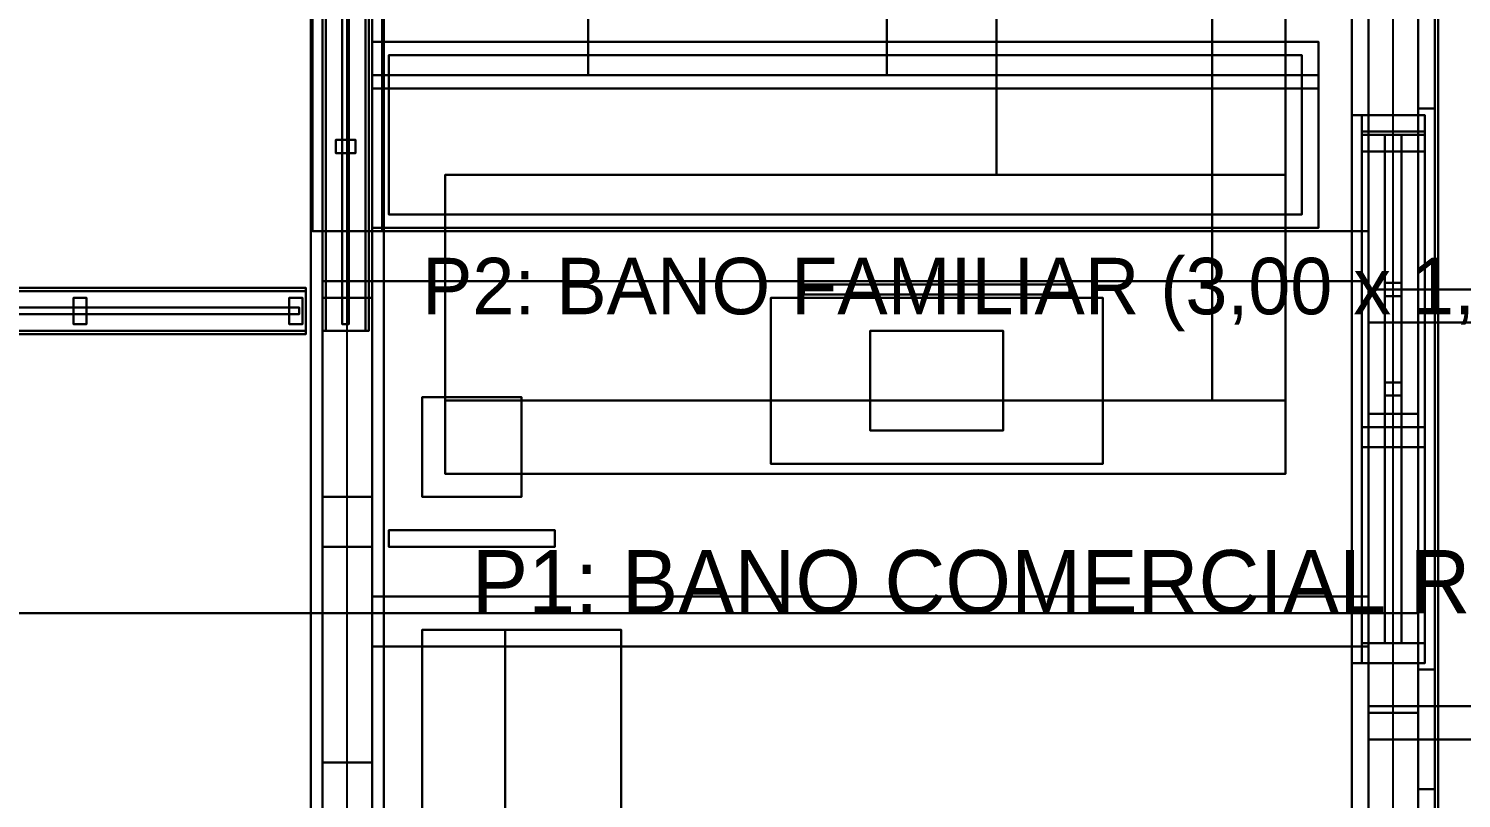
# Model space of a CAD drawing. Header units: metres. Extents: x -0.6 to 96.4, y -1.3 to 40.2.
# Drawn here: x 4.965 to 9.28, y 6.843 to 9.16 of the extents above; entities that cross this region are included whole.
import ezdxf

# ---------------------------------------------------------------- set-up
doc = ezdxf.new("R2010")
doc.units = ezdxf.units.M
for name, color, linetype in [('CUBIERTA_CHALET_3D', 9, 'CONTINUOUS'), ('EJES_ESTRUCTURALES', 1, 'CONTINUOUS'), ('LOSA_PISO_3D', 8, 'CONTINUOUS'), ('MUROS_EXTERIORES_3D', 7, 'CONTINUOUS'), ('MUROS_INTERIORES_3D', 7, 'CONTINUOUS'), ('P2_CARPINTERIA_RUSTICA_3D', 34, 'CONTINUOUS'), ('P2_LOSA_PISO_3D', 8, 'CONTINUOUS'), ('P2_MUROS_MADERA_EXT_3D', 34, 'CONTINUOUS'), ('P2_MUROS_MADERA_INT_3D', 6, 'CONTINUOUS'), ('P2_ROTULOS', 6, 'CONTINUOUS'), ('P2_TIMBER_FRAME_3D', 34, 'CONTINUOUS'), ('PB_MOBILIARIO_COMERCIAL_3D', 30, 'CONTINUOUS'), ('PB_MOBILIARIO_OFICINA_3D', 34, 'CONTINUOUS'), ('PB_TIMBER_FRAME_3D', 34, 'CONTINUOUS'), ('PB_ZOCALO_PIEDRA_3D', 8, 'CONTINUOUS'), ('ROTULOS_TEXTO', 2, 'CONTINUOUS'), ('SOTANO_LOSA_3D', 8, 'CONTINUOUS'), ('SOTANO_MOBILIARIO_3D', 30, 'CONTINUOUS'), ('SOTANO_MUROS_EXT_3D', 4, 'CONTINUOUS'), ('SOTANO_PIEDRA_MADERA_3D', 34, 'CONTINUOUS'), ('TERRENO_3D', 3, 'CONTINUOUS')]:
    doc.layers.add(name, color=color, linetype=linetype)

msp = doc.modelspace()

# ---------------------------------------------------------------- linework, layer by layer
at = {"layer": 'CUBIERTA_CHALET_3D', "color": 9}
for points in [[(4.85, 2, 8.6994), (10.1, 2, 5.4189), (10.1, 24.71, 5.4189), (4.85, 24.71, 8.6994)], [(4.85, 2, 8.8794), (10.1, 2, 5.5989), (10.1, 24.71, 5.5989), (4.85, 24.71, 8.8794)]]:
    msp.add_3dface(points, dxfattribs=at)
at = {"layer": 'EJES_ESTRUCTURALES', "color": 1}
for p, q in [((5.925, 1.8), (5.925, 25.51)), ((9.075, 1.8), (9.075, 25.51))]:
    msp.add_line(p, q, dxfattribs=at)
at = {"layer": 'LOSA_PISO_3D', "color": 8}
for points in [[(1.4, 7.4, -0.15), (9.15, 7.4, -0.15), (9.15, 10.35, -0.15), (1.4, 10.35, -0.15)], [(1.4, 7.4), (9.15, 7.4), (9.15, 10.35), (1.4, 10.35)], [(9.15, 7.4, -0.15), (9.15, 10.35, -0.15), (9.15, 10.35), (9.15, 7.4)], [(0.15, 3, -0.15), (9.15, 3, -0.15), (9.15, 7.4, -0.15), (0.15, 7.4, -0.15)], [(0.15, 3), (9.15, 3), (9.15, 7.4), (0.15, 7.4)], [(0.15, 7.4, -0.15), (9.15, 7.4, -0.15), (9.15, 7.4), (0.15, 7.4)], [(1.4, 7.4, -0.15), (9.15, 7.4, -0.15), (9.15, 7.4), (1.4, 7.4)], [(9.15, 3, -0.15), (9.15, 7.4, -0.15), (9.15, 7.4), (9.15, 3)]]:
    msp.add_3dface(points, dxfattribs=at)
at = {"layer": 'MUROS_EXTERIORES_3D', "color": 7}
for points in [[(9, 8), (9.15, 8), (9.15, 9.3), (9, 9.3)], [(9, 8, 2.85), (9.15, 8, 2.85), (9.15, 9.3, 2.85), (9, 9.3, 2.85)], [(9, 8), (9, 9.3), (9, 9.3, 2.85), (9, 8, 2.85)], [(9.15, 8), (9.15, 9.3), (9.15, 9.3, 2.85), (9.15, 8, 2.85)], [(9, 7.1), (9.15, 7.1), (9.15, 8), (9, 8)], [(9, 7.1, 1.1), (9.15, 7.1, 1.1), (9.15, 8, 1.1), (9, 8, 1.1)], [(9, 8), (9.15, 8), (9.15, 8, 1.1), (9, 8, 1.1)], [(9, 7.1), (9, 8), (9, 8, 1.1), (9, 7.1, 1.1)], [(9, 7.1, 2), (9.15, 7.1, 2), (9.15, 8, 2), (9, 8, 2)], [(9, 7.1, 2.85), (9.15, 7.1, 2.85), (9.15, 8, 2.85), (9, 8, 2.85)], [(9, 8, 2), (9.15, 8, 2), (9.15, 8, 2.85), (9, 8, 2.85)], [(9, 7.1, 2), (9, 8, 2), (9, 8, 2.85), (9, 7.1, 2.85)], [(9, 8), (9.15, 8), (9.15, 8, 2.85), (9, 8, 2.85)], [(9.15, 7.1), (9.15, 8), (9.15, 8, 1.1), (9.15, 7.1, 1.1)], [(9.15, 7.1, 2), (9.15, 8, 2), (9.15, 8, 2.85), (9.15, 7.1, 2.85)], [(9, 5.5), (9.15, 5.5), (9.15, 7.1), (9, 7.1)], [(9, 5.5, 2.85), (9.15, 5.5, 2.85), (9.15, 7.1, 2.85), (9, 7.1, 2.85)], [(9, 7.1), (9.15, 7.1), (9.15, 7.1, 2.85), (9, 7.1, 2.85)], [(9, 5.5), (9, 7.1), (9, 7.1, 2.85), (9, 5.5, 2.85)], [(9, 7.1), (9.15, 7.1), (9.15, 7.1, 1.1), (9, 7.1, 1.1)], [(9, 7.1, 2), (9.15, 7.1, 2), (9.15, 7.1, 2.85), (9, 7.1, 2.85)], [(9.15, 5.5), (9.15, 7.1), (9.15, 7.1, 2.85), (9.15, 5.5, 2.85)]]:
    msp.add_3dface(points, dxfattribs=at)
at = {"layer": 'MUROS_INTERIORES_3D', "color": 7}
for points in [[(5.85, 8.4), (9, 8.4), (9, 8.55), (5.85, 8.55)], [(5.85, 8.4, 2.85), (9, 8.4, 2.85), (9, 8.55, 2.85), (5.85, 8.55, 2.85)], [(5.85, 8.55), (9, 8.55), (9, 8.55, 2.85), (5.85, 8.55, 2.85)], [(5.85, 8.4), (5.85, 8.55), (5.85, 8.55, 2.85), (5.85, 8.4, 2.85)], [(9, 8.4), (9, 8.55), (9, 8.55, 2.85), (9, 8.4, 2.85)], [(5.85, 8.4), (9, 8.4), (9, 8.4, 2.85), (5.85, 8.4, 2.85)], [(5.85, 7.75), (6, 7.75), (6, 8.4), (5.85, 8.4)], [(5.85, 7.75, 2.85), (6, 7.75, 2.85), (6, 8.4, 2.85), (5.85, 8.4, 2.85)], [(5.85, 8.4), (6, 8.4), (6, 8.4, 2.85), (5.85, 8.4, 2.85)], [(5.85, 7.75), (5.85, 8.4), (5.85, 8.4, 2.85), (5.85, 7.75, 2.85)], [(6, 7.75), (6, 8.4), (6, 8.4, 2.85), (6, 7.75, 2.85)], [(5.85, 6.95, 2.1), (6, 6.95, 2.1), (6, 7.75, 2.1), (5.85, 7.75, 2.1)], [(5.85, 6.95, 2.85), (6, 6.95, 2.85), (6, 7.75, 2.85), (5.85, 7.75, 2.85)], [(5.85, 7.75, 2.1), (6, 7.75, 2.1), (6, 7.75, 2.85), (5.85, 7.75, 2.85)], [(5.85, 6.95, 2.1), (5.85, 7.75, 2.1), (5.85, 7.75, 2.85), (5.85, 6.95, 2.85)], [(5.85, 7.75), (6, 7.75), (6, 7.75, 2.85), (5.85, 7.75, 2.85)], [(6, 6.95, 2.1), (6, 7.75, 2.1), (6, 7.75, 2.85), (6, 6.95, 2.85)], [(5.85, 6.65), (6, 6.65), (6, 6.95), (5.85, 6.95)], [(5.85, 6.65, 2.85), (6, 6.65, 2.85), (6, 6.95, 2.85), (5.85, 6.95, 2.85)], [(5.85, 6.95), (6, 6.95), (6, 6.95, 2.85), (5.85, 6.95, 2.85)], [(5.85, 6.65), (5.85, 6.95), (5.85, 6.95, 2.85), (5.85, 6.65, 2.85)], [(5.85, 6.95, 2.1), (6, 6.95, 2.1), (6, 6.95, 2.85), (5.85, 6.95, 2.85)], [(6, 6.65), (6, 6.95), (6, 6.95, 2.85), (6, 6.65, 2.85)]]:
    msp.add_3dface(points, dxfattribs=at)
at = {"layer": 'P2_CARPINTERIA_RUSTICA_3D', "color": 34}
for points in [[(9.15, 8.92, -1.65), (9.2, 8.92, -1.65), (9.2, 9.28, -1.65), (9.15, 9.28, -1.65)], [(9.15, 8.92, -0.45), (9.2, 8.92, -0.45), (9.2, 9.28, -0.45), (9.15, 9.28, -0.45)], [(9.15, 8.92, -1.65), (9.15, 9.28, -1.65), (9.15, 9.28, -0.45), (9.15, 8.92, -0.45)], [(9.2, 8.92, -1.65), (9.2, 9.28, -1.65), (9.2, 9.28, -0.45), (9.2, 8.92, -0.45)], [(8.98, 7.25, -1.65), (9.17, 7.25, -1.65), (9.17, 8.9, -1.65), (8.98, 8.9, -1.65)], [(8.98, 7.25, -1.59), (9.17, 7.25, -1.59), (9.17, 8.9, -1.59), (8.98, 8.9, -1.59)], [(8.98, 8.9, -1.65), (9.17, 8.9, -1.65), (9.17, 8.9, -1.59), (8.98, 8.9, -1.59)], [(8.98, 7.25, -1.65), (8.98, 8.9, -1.65), (8.98, 8.9, -1.59), (8.98, 7.25, -1.59)], [(8.98, 7.25, -0.51), (9.17, 7.25, -0.51), (9.17, 8.9, -0.51), (8.98, 8.9, -0.51)], [(8.98, 7.25, -0.45), (9.17, 7.25, -0.45), (9.17, 8.9, -0.45), (8.98, 8.9, -0.45)], [(8.98, 8.9, -0.51), (9.17, 8.9, -0.51), (9.17, 8.9, -0.45), (8.98, 8.9, -0.45)], [(8.98, 7.25, -0.51), (8.98, 8.9, -0.51), (8.98, 8.9, -0.45), (8.98, 7.25, -0.45)], [(8.98, 8.84, -1.59), (9.17, 8.84, -1.59), (9.17, 8.9, -1.59), (8.98, 8.9, -1.59)], [(8.98, 8.84, -0.51), (9.17, 8.84, -0.51), (9.17, 8.9, -0.51), (8.98, 8.9, -0.51)], [(8.98, 8.9, -1.59), (9.17, 8.9, -1.59), (9.17, 8.9, -0.51), (8.98, 8.9, -0.51)], [(8.98, 8.84, -1.59), (8.98, 8.9, -1.59), (8.98, 8.9, -0.51), (8.98, 8.84, -0.51)], [(9.15, 8.92, -1.65), (9.2, 8.92, -1.65), (9.2, 8.92, -0.45), (9.15, 8.92, -0.45)], [(9.17, 7.25, -1.65), (9.17, 8.9, -1.65), (9.17, 8.9, -1.59), (9.17, 7.25, -1.59)], [(9.17, 7.25, -0.51), (9.17, 8.9, -0.51), (9.17, 8.9, -0.45), (9.17, 7.25, -0.45)], [(9.17, 8.84, -1.59), (9.17, 8.9, -1.59), (9.17, 8.9, -0.51), (9.17, 8.84, -0.51)], [(8.98, 7.9, 4.15), (9.17, 7.9, 4.15), (9.17, 8.85, 4.15), (8.98, 8.85, 4.15)], [(8.98, 7.9, 4.21), (9.17, 7.9, 4.21), (9.17, 8.85, 4.21), (8.98, 8.85, 4.21)], [(8.98, 8.85, 4.15), (9.17, 8.85, 4.15), (9.17, 8.85, 4.21), (8.98, 8.85, 4.21)], [(8.98, 7.9, 4.15), (8.98, 8.85, 4.15), (8.98, 8.85, 4.21), (8.98, 7.9, 4.21)], [(8.98, 7.9, 4.99), (9.17, 7.9, 4.99), (9.17, 8.85, 4.99), (8.98, 8.85, 4.99)], [(8.98, 7.9, 5.05), (9.17, 7.9, 5.05), (9.17, 8.85, 5.05), (8.98, 8.85, 5.05)], [(8.98, 8.85, 4.99), (9.17, 8.85, 4.99), (9.17, 8.85, 5.05), (8.98, 8.85, 5.05)], [(8.98, 7.9, 4.99), (8.98, 8.85, 4.99), (8.98, 8.85, 5.05), (8.98, 7.9, 5.05)], [(8.98, 8.79, 4.21), (9.17, 8.79, 4.21), (9.17, 8.85, 4.21), (8.98, 8.85, 4.21)], [(8.98, 8.79, 4.99), (9.17, 8.79, 4.99), (9.17, 8.85, 4.99), (8.98, 8.85, 4.99)], [(8.98, 8.85, 4.21), (9.17, 8.85, 4.21), (9.17, 8.85, 4.99), (8.98, 8.85, 4.99)], [(8.98, 8.79, 4.21), (8.98, 8.85, 4.21), (8.98, 8.85, 4.99), (8.98, 8.79, 4.99)], [(9.17, 7.9, 4.15), (9.17, 8.85, 4.15), (9.17, 8.85, 4.21), (9.17, 7.9, 4.21)], [(9.17, 7.9, 4.99), (9.17, 8.85, 4.99), (9.17, 8.85, 5.05), (9.17, 7.9, 5.05)], [(9.17, 8.79, 4.21), (9.17, 8.85, 4.21), (9.17, 8.85, 4.99), (9.17, 8.79, 4.99)], [(8.98, 8.84, -1.59), (9.17, 8.84, -1.59), (9.17, 8.84, -0.51), (8.98, 8.84, -0.51)], [(9.05, 7.31, -1.07), (9.1, 7.31, -1.07), (9.1, 8.84, -1.07), (9.05, 8.84, -1.07)], [(9.05, 7.31, -1.03), (9.1, 7.31, -1.03), (9.1, 8.84, -1.03), (9.05, 8.84, -1.03)], [(9.05, 8.84, -1.07), (9.1, 8.84, -1.07), (9.1, 8.84, -1.03), (9.05, 8.84, -1.03)], [(9.05, 7.31, -1.07), (9.05, 8.84, -1.07), (9.05, 8.84, -1.03), (9.05, 7.31, -1.03)], [(9.1, 7.31, -1.07), (9.1, 8.84, -1.07), (9.1, 8.84, -1.03), (9.1, 7.31, -1.03)], [(8.98, 8.79, 4.21), (9.17, 8.79, 4.21), (9.17, 8.79, 4.99), (8.98, 8.79, 4.99)], [(9.05, 7.96, 4.58), (9.1, 7.96, 4.58), (9.1, 8.79, 4.58), (9.05, 8.79, 4.58)], [(9.05, 7.96, 4.62), (9.1, 7.96, 4.62), (9.1, 8.79, 4.62), (9.05, 8.79, 4.62)], [(9.05, 8.79, 4.58), (9.1, 8.79, 4.58), (9.1, 8.79, 4.62), (9.05, 8.79, 4.62)], [(9.05, 7.96, 4.58), (9.05, 8.79, 4.58), (9.05, 8.79, 4.62), (9.05, 7.96, 4.62)], [(9.1, 7.96, 4.58), (9.1, 8.79, 4.58), (9.1, 8.79, 4.62), (9.1, 7.96, 4.62)], [(9.05, 8.355, 4.21), (9.1, 8.355, 4.21), (9.1, 8.395, 4.21), (9.05, 8.395, 4.21)], [(9.05, 8.355, 4.99), (9.1, 8.355, 4.99), (9.1, 8.395, 4.99), (9.05, 8.395, 4.99)], [(9.05, 8.395, 4.21), (9.1, 8.395, 4.21), (9.1, 8.395, 4.99), (9.05, 8.395, 4.99)], [(9.05, 8.355, 4.21), (9.05, 8.395, 4.21), (9.05, 8.395, 4.99), (9.05, 8.355, 4.99)], [(9.1, 8.355, 4.21), (9.1, 8.395, 4.21), (9.1, 8.395, 4.99), (9.1, 8.355, 4.99)], [(9.05, 8.355, 4.21), (9.1, 8.355, 4.21), (9.1, 8.355, 4.99), (9.05, 8.355, 4.99)], [(9.05, 8.055, -1.59), (9.1, 8.055, -1.59), (9.1, 8.095, -1.59), (9.05, 8.095, -1.59)], [(9.05, 8.055, -0.51), (9.1, 8.055, -0.51), (9.1, 8.095, -0.51), (9.05, 8.095, -0.51)], [(9.05, 8.095, -1.59), (9.1, 8.095, -1.59), (9.1, 8.095, -0.51), (9.05, 8.095, -0.51)], [(9.05, 8.055, -1.59), (9.05, 8.095, -1.59), (9.05, 8.095, -0.51), (9.05, 8.055, -0.51)], [(9.1, 8.055, -1.59), (9.1, 8.095, -1.59), (9.1, 8.095, -0.51), (9.1, 8.055, -0.51)], [(9.05, 8.055, -1.59), (9.1, 8.055, -1.59), (9.1, 8.055, -0.51), (9.05, 8.055, -0.51)], [(8.98, 7.9, 4.21), (9.17, 7.9, 4.21), (9.17, 7.96, 4.21), (8.98, 7.96, 4.21)], [(8.98, 7.9, 4.99), (9.17, 7.9, 4.99), (9.17, 7.96, 4.99), (8.98, 7.96, 4.99)], [(8.98, 7.96, 4.21), (9.17, 7.96, 4.21), (9.17, 7.96, 4.99), (8.98, 7.96, 4.99)], [(8.98, 7.9, 4.21), (8.98, 7.96, 4.21), (8.98, 7.96, 4.99), (8.98, 7.9, 4.99)], [(9.05, 7.96, 4.58), (9.1, 7.96, 4.58), (9.1, 7.96, 4.62), (9.05, 7.96, 4.62)], [(9.17, 7.9, 4.21), (9.17, 7.96, 4.21), (9.17, 7.96, 4.99), (9.17, 7.9, 4.99)], [(8.98, 7.9, 4.15), (9.17, 7.9, 4.15), (9.17, 7.9, 4.21), (8.98, 7.9, 4.21)], [(8.98, 7.9, 4.99), (9.17, 7.9, 4.99), (9.17, 7.9, 5.05), (8.98, 7.9, 5.05)], [(8.98, 7.9, 4.21), (9.17, 7.9, 4.21), (9.17, 7.9, 4.99), (8.98, 7.9, 4.99)], [(8.98, 7.25, -1.59), (9.17, 7.25, -1.59), (9.17, 7.31, -1.59), (8.98, 7.31, -1.59)], [(8.98, 7.25, -0.51), (9.17, 7.25, -0.51), (9.17, 7.31, -0.51), (8.98, 7.31, -0.51)], [(8.98, 7.31, -1.59), (9.17, 7.31, -1.59), (9.17, 7.31, -0.51), (8.98, 7.31, -0.51)], [(8.98, 7.25, -1.59), (8.98, 7.31, -1.59), (8.98, 7.31, -0.51), (8.98, 7.25, -0.51)], [(9.05, 7.31, -1.07), (9.1, 7.31, -1.07), (9.1, 7.31, -1.03), (9.05, 7.31, -1.03)], [(9.17, 7.25, -1.59), (9.17, 7.31, -1.59), (9.17, 7.31, -0.51), (9.17, 7.25, -0.51)], [(8.98, 7.25, -1.65), (9.17, 7.25, -1.65), (9.17, 7.25, -1.59), (8.98, 7.25, -1.59)], [(8.98, 7.25, -0.51), (9.17, 7.25, -0.51), (9.17, 7.25, -0.45), (8.98, 7.25, -0.45)], [(8.98, 7.25, -1.59), (9.17, 7.25, -1.59), (9.17, 7.25, -0.51), (8.98, 7.25, -0.51)], [(9.15, 6.87, -1.65), (9.2, 6.87, -1.65), (9.2, 7.23, -1.65), (9.15, 7.23, -1.65)], [(9.15, 6.87, -0.45), (9.2, 6.87, -0.45), (9.2, 7.23, -0.45), (9.15, 7.23, -0.45)], [(9.15, 7.23, -1.65), (9.2, 7.23, -1.65), (9.2, 7.23, -0.45), (9.15, 7.23, -0.45)], [(9.15, 6.87, -1.65), (9.15, 7.23, -1.65), (9.15, 7.23, -0.45), (9.15, 6.87, -0.45)], [(9.2, 6.87, -1.65), (9.2, 7.23, -1.65), (9.2, 7.23, -0.45), (9.2, 6.87, -0.45)], [(9.15, 6.87, -1.65), (9.2, 6.87, -1.65), (9.2, 6.87, -0.45), (9.15, 6.87, -0.45)]]:
    msp.add_3dface(points, dxfattribs=at)
at = {"layer": 'P2_LOSA_PISO_3D', "color": 8}
for points in [[(2.65, 7.4, 2.85), (9.15, 7.4, 2.85), (9.15, 10.35, 2.85), (2.65, 10.35, 2.85)], [(2.65, 7.4, 3), (9.15, 7.4, 3), (9.15, 10.35, 3), (2.65, 10.35, 3)], [(9.15, 7.4, 2.85), (9.15, 10.35, 2.85), (9.15, 10.35, 3), (9.15, 7.4, 3)], [(0.15, 3, 2.85), (9.15, 3, 2.85), (9.15, 7.4, 2.85), (0.15, 7.4, 2.85)], [(0.15, 3, 3), (9.15, 3, 3), (9.15, 7.4, 3), (0.15, 7.4, 3)], [(0.15, 7.4, 2.85), (9.15, 7.4, 2.85), (9.15, 7.4, 3), (0.15, 7.4, 3)], [(2.65, 7.4, 2.85), (9.15, 7.4, 2.85), (9.15, 7.4, 3), (2.65, 7.4, 3)], [(9.15, 3, 2.85), (9.15, 7.4, 2.85), (9.15, 7.4, 3), (9.15, 3, 3)]]:
    msp.add_3dface(points, dxfattribs=at)
at = {"layer": 'P2_MUROS_MADERA_EXT_3D', "color": 34}
for points in [[(9, 8.85, 3), (9.15, 8.85, 3), (9.15, 10.15, 3), (9, 10.15, 3)], [(9, 8.85, 6), (9.15, 8.85, 6), (9.15, 10.15, 6), (9, 10.15, 6)], [(9, 8.85, 3), (9, 10.15, 3), (9, 10.15, 6), (9, 8.85, 6)], [(9.15, 8.85, 3), (9.15, 10.15, 3), (9.15, 10.15, 6), (9.15, 8.85, 6)], [(9, 7.9, 3), (9.15, 7.9, 3), (9.15, 8.85, 3), (9, 8.85, 3)], [(9, 7.9, 4.15), (9.15, 7.9, 4.15), (9.15, 8.85, 4.15), (9, 8.85, 4.15)], [(9, 8.85, 3), (9.15, 8.85, 3), (9.15, 8.85, 4.15), (9, 8.85, 4.15)], [(9, 7.9, 3), (9, 8.85, 3), (9, 8.85, 4.15), (9, 7.9, 4.15)], [(9, 7.9, 5.05), (9.15, 7.9, 5.05), (9.15, 8.85, 5.05), (9, 8.85, 5.05)], [(9, 7.9, 6), (9.15, 7.9, 6), (9.15, 8.85, 6), (9, 8.85, 6)], [(9, 8.85, 5.05), (9.15, 8.85, 5.05), (9.15, 8.85, 6), (9, 8.85, 6)], [(9, 7.9, 5.05), (9, 8.85, 5.05), (9, 8.85, 6), (9, 7.9, 6)], [(9, 8.85, 3), (9.15, 8.85, 3), (9.15, 8.85, 6), (9, 8.85, 6)], [(9.15, 7.9, 3), (9.15, 8.85, 3), (9.15, 8.85, 4.15), (9.15, 7.9, 4.15)], [(9.15, 7.9, 5.05), (9.15, 8.85, 5.05), (9.15, 8.85, 6), (9.15, 7.9, 6)], [(9, 5.9, 3), (9.15, 5.9, 3), (9.15, 7.9, 3), (9, 7.9, 3)], [(9, 5.9, 6), (9.15, 5.9, 6), (9.15, 7.9, 6), (9, 7.9, 6)], [(9, 7.9, 3), (9.15, 7.9, 3), (9.15, 7.9, 6), (9, 7.9, 6)], [(9, 5.9, 3), (9, 7.9, 3), (9, 7.9, 6), (9, 5.9, 6)], [(9, 7.9, 3), (9.15, 7.9, 3), (9.15, 7.9, 4.15), (9, 7.9, 4.15)], [(9, 7.9, 5.05), (9.15, 7.9, 5.05), (9.15, 7.9, 6), (9, 7.9, 6)], [(9.15, 5.9, 3), (9.15, 7.9, 3), (9.15, 7.9, 6), (9.15, 5.9, 6)]]:
    msp.add_3dface(points, dxfattribs=at)
at = {"layer": 'P2_MUROS_MADERA_INT_3D', "color": 6}
for points in [[(5.85, 8.35, 3), (6, 8.35, 3), (6, 9.85, 3), (5.85, 9.85, 3)], [(5.85, 8.35, 5.85), (6, 8.35, 5.85), (6, 9.85, 5.85), (5.85, 9.85, 5.85)], [(5.85, 8.35, 3), (5.85, 9.85, 3), (5.85, 9.85, 5.85), (5.85, 8.35, 5.85)], [(6, 8.35, 3), (6, 9.85, 3), (6, 9.85, 5.85), (6, 8.35, 5.85)], [(5.85, 7.6, 5.1), (6, 7.6, 5.1), (6, 8.35, 5.1), (5.85, 8.35, 5.1)], [(5.85, 7.6, 5.85), (6, 7.6, 5.85), (6, 8.35, 5.85), (5.85, 8.35, 5.85)], [(5.85, 8.35, 5.1), (6, 8.35, 5.1), (6, 8.35, 5.85), (5.85, 8.35, 5.85)], [(5.85, 7.6, 5.1), (5.85, 8.35, 5.1), (5.85, 8.35, 5.85), (5.85, 7.6, 5.85)], [(5.85, 8.35, 3), (6, 8.35, 3), (6, 8.35, 5.85), (5.85, 8.35, 5.85)], [(6, 7.6, 5.1), (6, 8.35, 5.1), (6, 8.35, 5.85), (6, 7.6, 5.85)], [(5.85, 6.35, 3), (6, 6.35, 3), (6, 7.6, 3), (5.85, 7.6, 3)], [(5.85, 6.35, 5.85), (6, 6.35, 5.85), (6, 7.6, 5.85), (5.85, 7.6, 5.85)], [(5.85, 7.6, 3), (6, 7.6, 3), (6, 7.6, 5.85), (5.85, 7.6, 5.85)], [(5.85, 6.35, 3), (5.85, 7.6, 3), (5.85, 7.6, 5.85), (5.85, 6.35, 5.85)], [(5.85, 7.6, 5.1), (6, 7.6, 5.1), (6, 7.6, 5.85), (5.85, 7.6, 5.85)], [(6, 6.35, 3), (6, 7.6, 3), (6, 7.6, 5.85), (6, 6.35, 5.85)], [(6, 7.3, 3), (9, 7.3, 3), (9, 7.45, 3), (6, 7.45, 3)], [(6, 7.3, 5.85), (9, 7.3, 5.85), (9, 7.45, 5.85), (6, 7.45, 5.85)], [(6, 7.45, 3), (9, 7.45, 3), (9, 7.45, 5.85), (6, 7.45, 5.85)], [(6, 7.3, 3), (6, 7.45, 3), (6, 7.45, 5.85), (6, 7.3, 5.85)], [(9, 7.3, 3), (9, 7.45, 3), (9, 7.45, 5.85), (9, 7.3, 5.85)], [(6, 7.3, 3), (9, 7.3, 3), (9, 7.3, 5.85), (6, 7.3, 5.85)]]:
    msp.add_3dface(points, dxfattribs=at)
at = {"layer": 'P2_TIMBER_FRAME_3D', "color": 34}
for points in [[(9, 8.275, 5.9662), (10.1, 8.275, 5.2789), (10.1, 8.375, 5.2789), (9, 8.375, 5.9662)], [(9, 8.275, 6.1062), (10.1, 8.275, 5.4189), (10.1, 8.375, 5.4189), (9, 8.375, 6.1062)], [(9, 8.375, 5.9662), (10.1, 8.375, 5.2789), (10.1, 8.375, 5.4189), (9, 8.375, 6.1062)], [(9, 8.275, 5.9662), (9, 8.375, 5.9662), (9, 8.375, 6.1062), (9, 8.275, 6.1062)], [(9, 8.275, 5.9662), (10.1, 8.275, 5.2789), (10.1, 8.275, 5.4189), (9, 8.275, 6.1062)], [(9, 7.02, 5.9662), (10.1, 7.02, 5.2789), (10.1, 7.12, 5.2789), (9, 7.12, 5.9662)], [(9, 7.02, 6.1062), (10.1, 7.02, 5.4189), (10.1, 7.12, 5.4189), (9, 7.12, 6.1062)], [(9, 7.12, 5.9662), (10.1, 7.12, 5.2789), (10.1, 7.12, 5.4189), (9, 7.12, 6.1062)], [(9, 7.02, 5.9662), (9, 7.12, 5.9662), (9, 7.12, 6.1062), (9, 7.02, 6.1062)], [(9, 7.02, 5.9662), (10.1, 7.02, 5.2789), (10.1, 7.02, 5.4189), (9, 7.02, 6.1062)]]:
    msp.add_3dface(points, dxfattribs=at)
at = {"layer": 'PB_MOBILIARIO_COMERCIAL_3D', "color": 34}
for points in [[(6, 8.56), (8.85, 8.56), (8.85, 9.12), (6, 9.12)], [(6, 8.56, 0.55), (8.85, 8.56, 0.55), (8.85, 9.12, 0.55), (6, 9.12, 0.55)], [(6, 9.12), (8.85, 9.12), (8.85, 9.12, 0.55), (6, 9.12, 0.55)], [(6, 8.56), (6, 9.12), (6, 9.12, 0.55), (6, 8.56, 0.55)], [(8.85, 8.56), (8.85, 9.12), (8.85, 9.12, 0.55), (8.85, 8.56, 0.55)], [(6, 8.56, 0.95), (8.85, 8.56, 0.95), (8.85, 9.02, 0.95), (6, 9.02, 0.95)], [(6, 8.56, 1.05), (8.85, 8.56, 1.05), (8.85, 9.02, 1.05), (6, 9.02, 1.05)], [(6, 9.02, 0.95), (8.85, 9.02, 0.95), (8.85, 9.02, 1.05), (6, 9.02, 1.05)], [(6, 8.56, 0.95), (6, 9.02, 0.95), (6, 9.02, 1.05), (6, 8.56, 1.05)], [(8.85, 8.56, 0.95), (8.85, 9.02, 0.95), (8.85, 9.02, 1.05), (8.85, 8.56, 1.05)], [(6, 8.56, 1.45), (8.85, 8.56, 1.45), (8.85, 8.98, 1.45), (6, 8.98, 1.45)], [(6, 8.56, 1.55), (8.85, 8.56, 1.55), (8.85, 8.98, 1.55), (6, 8.98, 1.55)], [(6, 8.98, 1.45), (8.85, 8.98, 1.45), (8.85, 8.98, 1.55), (6, 8.98, 1.55)], [(6, 8.56, 1.45), (6, 8.98, 1.45), (6, 8.98, 1.55), (6, 8.56, 1.55)], [(8.85, 8.56, 1.45), (8.85, 8.98, 1.45), (8.85, 8.98, 1.55), (8.85, 8.56, 1.55)], [(6, 8.56), (8.85, 8.56), (8.85, 8.56, 0.55), (6, 8.56, 0.55)], [(6, 8.56, 0.95), (8.85, 8.56, 0.95), (8.85, 8.56, 1.05), (6, 8.56, 1.05)], [(6, 8.56, 1.45), (8.85, 8.56, 1.45), (8.85, 8.56, 1.55), (6, 8.56, 1.55)]]:
    msp.add_3dface(points, dxfattribs=at)
at = {"layer": 'PB_MOBILIARIO_COMERCIAL_3D', "color": 30}
for points in [[(6.05, 8.6, 0.55), (8.8, 8.6, 0.55), (8.8, 9.08, 0.55), (6.05, 9.08, 0.55)], [(6.05, 8.6, 0.65), (8.8, 8.6, 0.65), (8.8, 9.08, 0.65), (6.05, 9.08, 0.65)], [(6.05, 9.08, 0.55), (8.8, 9.08, 0.55), (8.8, 9.08, 0.65), (6.05, 9.08, 0.65)], [(6.05, 8.6, 0.55), (6.05, 9.08, 0.55), (6.05, 9.08, 0.65), (6.05, 8.6, 0.65)], [(8.8, 8.6, 0.55), (8.8, 9.08, 0.55), (8.8, 9.08, 0.65), (8.8, 8.6, 0.65)], [(6.05, 8.6, 0.55), (8.8, 8.6, 0.55), (8.8, 8.6, 0.65), (6.05, 8.6, 0.65)]]:
    msp.add_3dface(points, dxfattribs=at)
at = {"layer": 'PB_MOBILIARIO_OFICINA_3D', "color": 8}
for points in [[(7.3, 8.36, 1.05), (8.1, 8.36, 1.05), (8.1, 8.39, 1.05), (7.3, 8.39, 1.05)], [(7.3, 8.36, 1.9), (8.1, 8.36, 1.9), (8.1, 8.39, 1.9), (7.3, 8.39, 1.9)], [(7.3, 8.39, 1.05), (8.1, 8.39, 1.05), (8.1, 8.39, 1.9), (7.3, 8.39, 1.9)], [(7.3, 8.36, 1.05), (7.3, 8.39, 1.05), (7.3, 8.39, 1.9), (7.3, 8.36, 1.9)], [(8.1, 8.36, 1.05), (8.1, 8.39, 1.05), (8.1, 8.39, 1.9), (8.1, 8.36, 1.9)], [(7.2, 7.85, 0.8), (8.2, 7.85, 0.8), (8.2, 8.35, 0.8), (7.2, 8.35, 0.8)], [(7.2, 7.85, 0.85), (8.2, 7.85, 0.85), (8.2, 8.35, 0.85), (7.2, 8.35, 0.85)], [(7.2, 8.35, 0.8), (8.2, 8.35, 0.8), (8.2, 8.35, 0.85), (7.2, 8.35, 0.85)], [(7.2, 7.85, 0.8), (7.2, 8.35, 0.8), (7.2, 8.35, 0.85), (7.2, 7.85, 0.85)], [(7.3, 8.36, 1.05), (8.1, 8.36, 1.05), (8.1, 8.36, 1.9), (7.3, 8.36, 1.9)], [(8.2, 7.85, 0.8), (8.2, 8.35, 0.8), (8.2, 8.35, 0.85), (8.2, 7.85, 0.85)], [(7.5, 7.95, 0.85), (7.9, 7.95, 0.85), (7.9, 8.25, 0.85), (7.5, 8.25, 0.85)], [(7.5, 7.95, 0.98), (7.9, 7.95, 0.98), (7.9, 8.25, 0.98), (7.5, 8.25, 0.98)], [(7.5, 8.25, 0.85), (7.9, 8.25, 0.85), (7.9, 8.25, 0.98), (7.5, 8.25, 0.98)], [(7.5, 7.95, 0.85), (7.5, 8.25, 0.85), (7.5, 8.25, 0.98), (7.5, 7.95, 0.98)], [(7.9, 7.95, 0.85), (7.9, 8.25, 0.85), (7.9, 8.25, 0.98), (7.9, 7.95, 0.98)], [(7.5, 7.95, 0.85), (7.9, 7.95, 0.85), (7.9, 7.95, 0.98), (7.5, 7.95, 0.98)], [(7.2, 7.85, 0.8), (8.2, 7.85, 0.8), (8.2, 7.85, 0.85), (7.2, 7.85, 0.85)], [(6.05, 7.6, 0.3), (6.55, 7.6, 0.3), (6.55, 7.65, 0.3), (6.05, 7.65, 0.3)], [(6.05, 7.6, 1.35), (6.55, 7.6, 1.35), (6.55, 7.65, 1.35), (6.05, 7.65, 1.35)], [(6.05, 7.65, 0.3), (6.55, 7.65, 0.3), (6.55, 7.65, 1.35), (6.05, 7.65, 1.35)], [(6.05, 7.6, 0.3), (6.05, 7.65, 0.3), (6.05, 7.65, 1.35), (6.05, 7.6, 1.35)], [(6.55, 7.6, 0.3), (6.55, 7.65, 0.3), (6.55, 7.65, 1.35), (6.55, 7.6, 1.35)], [(6.05, 7.6, 0.3), (6.55, 7.6, 0.3), (6.55, 7.6, 1.35), (6.05, 7.6, 1.35)]]:
    msp.add_3dface(points, dxfattribs=at)
at = {"layer": 'PB_MOBILIARIO_OFICINA_3D', "color": 34}
for points in [[(7.2, 7.85), (8.2, 7.85), (8.2, 8.35), (7.2, 8.35)], [(7.2, 7.85, 0.8), (8.2, 7.85, 0.8), (8.2, 8.35, 0.8), (7.2, 8.35, 0.8)], [(7.2, 8.35), (8.2, 8.35), (8.2, 8.35, 0.8), (7.2, 8.35, 0.8)], [(7.2, 7.85), (7.2, 8.35), (7.2, 8.35, 0.8), (7.2, 7.85, 0.8)], [(8.2, 7.85), (8.2, 8.35), (8.2, 8.35, 0.8), (8.2, 7.85, 0.8)], [(7.2, 7.85), (8.2, 7.85), (8.2, 7.85, 0.8), (7.2, 7.85, 0.8)]]:
    msp.add_3dface(points, dxfattribs=at)
at = {"layer": 'PB_MOBILIARIO_OFICINA_3D', "color": 7}
for points in [[(6.15, 7.75, 0.45), (6.45, 7.75, 0.45), (6.45, 8.05, 0.45), (6.15, 8.05, 0.45)], [(6.15, 7.75, 0.95), (6.45, 7.75, 0.95), (6.45, 8.05, 0.95), (6.15, 8.05, 0.95)], [(6.15, 8.05, 0.45), (6.45, 8.05, 0.45), (6.45, 8.05, 0.95), (6.15, 8.05, 0.95)], [(6.15, 7.75, 0.45), (6.15, 8.05, 0.45), (6.15, 8.05, 0.95), (6.15, 7.75, 0.95)], [(6.45, 7.75, 0.45), (6.45, 8.05, 0.45), (6.45, 8.05, 0.95), (6.45, 7.75, 0.95)], [(6.15, 7.75, 0.45), (6.45, 7.75, 0.45), (6.45, 7.75, 0.95), (6.15, 7.75, 0.95)], [(6.15, 6.75), (6.75, 6.75), (6.75, 7.35), (6.15, 7.35)], [(6.15, 6.75, 0.42), (6.75, 6.75, 0.42), (6.75, 7.35, 0.42), (6.15, 7.35, 0.42)], [(6.15, 7.35), (6.75, 7.35), (6.75, 7.35, 0.42), (6.15, 7.35, 0.42)], [(6.15, 6.75), (6.15, 7.35), (6.15, 7.35, 0.42), (6.15, 6.75, 0.42)], [(6.15, 6.75, 0.42), (6.4, 6.75, 0.42), (6.4, 7.35, 0.42), (6.15, 7.35, 0.42)], [(6.15, 6.75, 0.8), (6.4, 6.75, 0.8), (6.4, 7.35, 0.8), (6.15, 7.35, 0.8)], [(6.15, 7.35, 0.42), (6.4, 7.35, 0.42), (6.4, 7.35, 0.8), (6.15, 7.35, 0.8)], [(6.15, 6.75, 0.42), (6.15, 7.35, 0.42), (6.15, 7.35, 0.8), (6.15, 6.75, 0.8)], [(6.4, 6.75, 0.42), (6.4, 7.35, 0.42), (6.4, 7.35, 0.8), (6.4, 6.75, 0.8)], [(6.75, 6.75), (6.75, 7.35), (6.75, 7.35, 0.42), (6.75, 6.75, 0.42)]]:
    msp.add_3dface(points, dxfattribs=at)
at = {"layer": 'PB_TIMBER_FRAME_3D', "color": 34}
for points in [[(5.82, 8.55, 2.65), (6.03, 8.55, 2.65), (6.03, 24.56, 2.65), (5.82, 24.56, 2.65)], [(5.82, 8.55, 2.85), (6.03, 8.55, 2.85), (6.03, 24.56, 2.85), (5.82, 24.56, 2.85)], [(5.82, 8.55, 2.65), (5.82, 24.56, 2.65), (5.82, 24.56, 2.85), (5.82, 8.55, 2.85)], [(6.03, 8.55, 2.65), (6.03, 24.56, 2.65), (6.03, 24.56, 2.85), (6.03, 8.55, 2.85)], [(5.82, 8.55, 2.65), (6.03, 8.55, 2.65), (6.03, 8.55, 2.85), (5.82, 8.55, 2.85)]]:
    msp.add_3dface(points, dxfattribs=at)
at = {"layer": 'PB_ZOCALO_PIEDRA_3D', "color": 8}
for points in [[(9.15, 3), (9.21, 3), (9.21, 24.71), (9.15, 24.71)], [(9.15, 3, 0.95), (9.21, 3, 0.95), (9.21, 24.71, 0.95), (9.15, 24.71, 0.95)], [(9.15, 3), (9.15, 24.71), (9.15, 24.71, 0.95), (9.15, 3, 0.95)], [(9.21, 3), (9.21, 24.71), (9.21, 24.71, 0.95), (9.21, 3, 0.95)]]:
    msp.add_3dface(points, dxfattribs=at)
at = {"layer": 'SOTANO_LOSA_3D', "color": 8}
for points in [[(0.15, 3, -2.7), (9.15, 3, -2.7), (9.15, 11.3, -2.7), (0.15, 11.3, -2.7)], [(0.15, 3, -2.55), (9.15, 3, -2.55), (9.15, 11.3, -2.55), (0.15, 11.3, -2.55)], [(9.15, 3, -2.7), (9.15, 11.3, -2.7), (9.15, 11.3, -2.55), (9.15, 3, -2.55)]]:
    msp.add_3dface(points, dxfattribs=at)
at = {"layer": 'SOTANO_MOBILIARIO_3D', "color": 30}
for points in [[(7.88, 8.72, -2.55), (8.75, 8.72, -2.55), (8.75, 9.9, -2.55), (7.88, 9.9, -2.55)], [(7.88, 8.72, -2.11), (8.75, 8.72, -2.11), (8.75, 9.9, -2.11), (7.88, 9.9, -2.11)], [(7.88, 8.72, -2.55), (7.88, 9.9, -2.55), (7.88, 9.9, -2.11), (7.88, 8.72, -2.11)], [(8.53, 8.04, -2.11), (8.75, 8.04, -2.11), (8.75, 9.9, -2.11), (8.53, 9.9, -2.11)], [(8.53, 8.04, -1.71), (8.75, 8.04, -1.71), (8.75, 9.9, -1.71), (8.53, 9.9, -1.71)], [(8.53, 8.04, -2.11), (8.53, 9.9, -2.11), (8.53, 9.9, -1.71), (8.53, 8.04, -1.71)], [(8.75, 8.72, -2.55), (8.75, 9.9, -2.55), (8.75, 9.9, -2.11), (8.75, 8.72, -2.11)], [(8.75, 8.04, -2.11), (8.75, 9.9, -2.11), (8.75, 9.9, -1.71), (8.75, 8.04, -1.71)], [(6.22, 7.82, -2.55), (8.75, 7.82, -2.55), (8.75, 8.72, -2.55), (6.22, 8.72, -2.55)], [(6.22, 7.82, -2.11), (8.75, 7.82, -2.11), (8.75, 8.72, -2.11), (6.22, 8.72, -2.11)], [(6.22, 8.72, -2.55), (8.75, 8.72, -2.55), (8.75, 8.72, -2.11), (6.22, 8.72, -2.11)], [(6.22, 7.82, -2.55), (6.22, 8.72, -2.55), (6.22, 8.72, -2.11), (6.22, 7.82, -2.11)], [(7.88, 8.72, -2.55), (8.75, 8.72, -2.55), (8.75, 8.72, -2.11), (7.88, 8.72, -2.11)], [(8.75, 7.82, -2.55), (8.75, 8.72, -2.55), (8.75, 8.72, -2.11), (8.75, 7.82, -2.11)], [(6.22, 7.82, -2.11), (8.75, 7.82, -2.11), (8.75, 8.04, -2.11), (6.22, 8.04, -2.11)], [(6.22, 7.82, -1.71), (8.75, 7.82, -1.71), (8.75, 8.04, -1.71), (6.22, 8.04, -1.71)], [(6.22, 8.04, -2.11), (8.75, 8.04, -2.11), (8.75, 8.04, -1.71), (6.22, 8.04, -1.71)], [(6.22, 7.82, -2.11), (6.22, 8.04, -2.11), (6.22, 8.04, -1.71), (6.22, 7.82, -1.71)], [(8.53, 8.04, -2.11), (8.75, 8.04, -2.11), (8.75, 8.04, -1.71), (8.53, 8.04, -1.71)], [(8.75, 7.82, -2.11), (8.75, 8.04, -2.11), (8.75, 8.04, -1.71), (8.75, 7.82, -1.71)], [(6.22, 7.82, -2.55), (8.75, 7.82, -2.55), (8.75, 7.82, -2.11), (6.22, 7.82, -2.11)], [(6.22, 7.82, -2.11), (8.75, 7.82, -2.11), (8.75, 7.82, -1.71), (6.22, 7.82, -1.71)]]:
    msp.add_3dface(points, dxfattribs=at)
at = {"layer": 'SOTANO_MOBILIARIO_3D', "color": 34}
for points in [[(6.65, 9.02, -2.55), (7.55, 9.02, -2.55), (7.55, 9.65, -2.55), (6.65, 9.65, -2.55)], [(6.65, 9.02, -2.15), (7.55, 9.02, -2.15), (7.55, 9.65, -2.15), (6.65, 9.65, -2.15)], [(6.65, 9.02, -2.55), (6.65, 9.65, -2.55), (6.65, 9.65, -2.15), (6.65, 9.02, -2.15)], [(7.55, 9.02, -2.55), (7.55, 9.65, -2.55), (7.55, 9.65, -2.15), (7.55, 9.02, -2.15)], [(6.65, 9.02, -2.55), (7.55, 9.02, -2.55), (7.55, 9.02, -2.15), (6.65, 9.02, -2.15)]]:
    msp.add_3dface(points, dxfattribs=at)
at = {"layer": 'SOTANO_MUROS_EXT_3D', "color": 4}
for points in [[(8.95, 8.9, -2.55), (9.15, 8.9, -2.55), (9.15, 10, -2.55), (8.95, 10, -2.55)], [(8.95, 8.9, -0.15), (9.15, 8.9, -0.15), (9.15, 10, -0.15), (8.95, 10, -0.15)], [(8.95, 8.9, -2.55), (8.95, 10, -2.55), (8.95, 10, -0.15), (8.95, 8.9, -0.15)], [(9.15, 8.9, -2.55), (9.15, 10, -2.55), (9.15, 10, -0.15), (9.15, 8.9, -0.15)], [(8.95, 7.25, -2.55), (9.15, 7.25, -2.55), (9.15, 8.9, -2.55), (8.95, 8.9, -2.55)], [(8.95, 7.25, -1.65), (9.15, 7.25, -1.65), (9.15, 8.9, -1.65), (8.95, 8.9, -1.65)], [(8.95, 8.9, -2.55), (9.15, 8.9, -2.55), (9.15, 8.9, -1.65), (8.95, 8.9, -1.65)], [(8.95, 7.25, -2.55), (8.95, 8.9, -2.55), (8.95, 8.9, -1.65), (8.95, 7.25, -1.65)], [(8.95, 7.25, -0.45), (9.15, 7.25, -0.45), (9.15, 8.9, -0.45), (8.95, 8.9, -0.45)], [(8.95, 7.25, -0.15), (9.15, 7.25, -0.15), (9.15, 8.9, -0.15), (8.95, 8.9, -0.15)], [(8.95, 8.9, -0.45), (9.15, 8.9, -0.45), (9.15, 8.9, -0.15), (8.95, 8.9, -0.15)], [(8.95, 7.25, -0.45), (8.95, 8.9, -0.45), (8.95, 8.9, -0.15), (8.95, 7.25, -0.15)], [(8.95, 8.9, -2.55), (9.15, 8.9, -2.55), (9.15, 8.9, -0.15), (8.95, 8.9, -0.15)], [(9.15, 7.25, -2.55), (9.15, 8.9, -2.55), (9.15, 8.9, -1.65), (9.15, 7.25, -1.65)], [(9.15, 7.25, -0.45), (9.15, 8.9, -0.45), (9.15, 8.9, -0.15), (9.15, 7.25, -0.15)], [(8.95, 5.65, -2.55), (9.15, 5.65, -2.55), (9.15, 7.25, -2.55), (8.95, 7.25, -2.55)], [(8.95, 5.65, -0.15), (9.15, 5.65, -0.15), (9.15, 7.25, -0.15), (8.95, 7.25, -0.15)], [(8.95, 7.25, -2.55), (9.15, 7.25, -2.55), (9.15, 7.25, -0.15), (8.95, 7.25, -0.15)], [(8.95, 5.65, -2.55), (8.95, 7.25, -2.55), (8.95, 7.25, -0.15), (8.95, 5.65, -0.15)], [(8.95, 7.25, -2.55), (9.15, 7.25, -2.55), (9.15, 7.25, -1.65), (8.95, 7.25, -1.65)], [(8.95, 7.25, -0.45), (9.15, 7.25, -0.45), (9.15, 7.25, -0.15), (8.95, 7.25, -0.15)], [(9.15, 5.65, -2.55), (9.15, 7.25, -2.55), (9.15, 7.25, -0.15), (9.15, 5.65, -0.15)]]:
    msp.add_3dface(points, dxfattribs=at)
at = {"layer": 'SOTANO_PIEDRA_MADERA_3D', "color": 8}
for points in [[(9.15, 3, -2.55), (9.2, 3, -2.55), (9.2, 11.3, -2.55), (9.15, 11.3, -2.55)], [(9.15, 3, -1.65), (9.2, 3, -1.65), (9.2, 11.3, -1.65), (9.15, 11.3, -1.65)], [(9.15, 3, -2.55), (9.15, 11.3, -2.55), (9.15, 11.3, -1.65), (9.15, 3, -1.65)], [(9.2, 3, -2.55), (9.2, 11.3, -2.55), (9.2, 11.3, -1.65), (9.2, 3, -1.65)], [(5.86, 8.25, -2.55), (5.98, 8.25, -2.55), (5.98, 9.36, -2.55), (5.86, 9.36, -2.55)], [(5.86, 8.25, -1.93), (5.98, 8.25, -1.93), (5.98, 9.36, -1.93), (5.86, 9.36, -1.93)], [(5.86, 8.25, -2.55), (5.86, 9.36, -2.55), (5.86, 9.36, -1.93), (5.86, 8.25, -1.93)], [(5.98, 8.25, -2.55), (5.98, 9.36, -2.55), (5.98, 9.36, -1.93), (5.98, 8.25, -1.93)], [(5.89, 8.785, -1.93), (5.95, 8.785, -1.93), (5.95, 8.825, -1.93), (5.89, 8.825, -1.93)], [(5.89, 8.785, -0.43), (5.95, 8.785, -0.43), (5.95, 8.825, -0.43), (5.89, 8.825, -0.43)], [(5.89, 8.825, -1.93), (5.95, 8.825, -1.93), (5.95, 8.825, -0.43), (5.89, 8.825, -0.43)], [(5.89, 8.785, -1.93), (5.89, 8.825, -1.93), (5.89, 8.825, -0.43), (5.89, 8.785, -0.43)], [(5.95, 8.785, -1.93), (5.95, 8.825, -1.93), (5.95, 8.825, -0.43), (5.95, 8.785, -0.43)], [(5.89, 8.785, -1.93), (5.95, 8.785, -1.93), (5.95, 8.785, -0.43), (5.89, 8.785, -0.43)], [(4.45, 8.25, -2.55), (5.8, 8.25, -2.55), (5.8, 8.37, -2.55), (4.45, 8.37, -2.55)], [(4.45, 8.25, -1.93), (5.8, 8.25, -1.93), (5.8, 8.37, -1.93), (4.45, 8.37, -1.93)], [(4.45, 8.37, -2.55), (5.8, 8.37, -2.55), (5.8, 8.37, -1.93), (4.45, 8.37, -1.93)], [(5.1, 8.27, -1.93), (5.14, 8.27, -1.93), (5.14, 8.35, -1.93), (5.1, 8.35, -1.93)], [(5.1, 8.27, -0.43), (5.14, 8.27, -0.43), (5.14, 8.35, -0.43), (5.1, 8.35, -0.43)], [(5.1, 8.35, -1.93), (5.14, 8.35, -1.93), (5.14, 8.35, -0.43), (5.1, 8.35, -0.43)], [(5.1, 8.27, -1.93), (5.1, 8.35, -1.93), (5.1, 8.35, -0.43), (5.1, 8.27, -0.43)], [(5.14, 8.27, -1.93), (5.14, 8.35, -1.93), (5.14, 8.35, -0.43), (5.14, 8.27, -0.43)], [(5.75, 8.27, -1.93), (5.79, 8.27, -1.93), (5.79, 8.35, -1.93), (5.75, 8.35, -1.93)], [(5.75, 8.27, -0.43), (5.79, 8.27, -0.43), (5.79, 8.35, -0.43), (5.75, 8.35, -0.43)], [(5.75, 8.35, -1.93), (5.79, 8.35, -1.93), (5.79, 8.35, -0.43), (5.75, 8.35, -0.43)], [(5.75, 8.27, -1.93), (5.75, 8.35, -1.93), (5.75, 8.35, -0.43), (5.75, 8.27, -0.43)], [(5.79, 8.27, -1.93), (5.79, 8.35, -1.93), (5.79, 8.35, -0.43), (5.79, 8.27, -0.43)], [(5.8, 8.25, -2.55), (5.8, 8.37, -2.55), (5.8, 8.37, -1.93), (5.8, 8.25, -1.93)], [(4.45, 8.25, -2.55), (5.8, 8.25, -2.55), (5.8, 8.25, -1.93), (4.45, 8.25, -1.93)], [(5.1, 8.27, -1.93), (5.14, 8.27, -1.93), (5.14, 8.27, -0.43), (5.1, 8.27, -0.43)], [(5.75, 8.27, -1.93), (5.79, 8.27, -1.93), (5.79, 8.27, -0.43), (5.75, 8.27, -0.43)], [(5.86, 8.25, -2.55), (5.98, 8.25, -2.55), (5.98, 8.25, -1.93), (5.86, 8.25, -1.93)]]:
    msp.add_3dface(points, dxfattribs=at)
at = {"layer": 'SOTANO_PIEDRA_MADERA_3D', "color": 34}
for points in [[(5.815, 3.15, -0.27), (6.035, 3.15, -0.27), (6.035, 11.15, -0.27), (5.815, 11.15, -0.27)], [(5.815, 3.15, -0.15), (6.035, 3.15, -0.15), (6.035, 11.15, -0.15), (5.815, 11.15, -0.15)], [(5.815, 3.15, -0.27), (5.815, 11.15, -0.27), (5.815, 11.15, -0.15), (5.815, 3.15, -0.15)], [(6.035, 3.15, -0.27), (6.035, 11.15, -0.27), (6.035, 11.15, -0.15), (6.035, 3.15, -0.15)], [(5.85, 8.25, -0.43), (5.99, 8.25, -0.43), (5.99, 9.36, -0.43), (5.85, 9.36, -0.43)], [(5.85, 8.25, -0.15), (5.99, 8.25, -0.15), (5.99, 9.36, -0.15), (5.85, 9.36, -0.15)], [(5.85, 8.25, -0.43), (5.85, 9.36, -0.43), (5.85, 9.36, -0.15), (5.85, 8.25, -0.15)], [(5.99, 8.25, -0.43), (5.99, 9.36, -0.43), (5.99, 9.36, -0.15), (5.99, 8.25, -0.15)], [(1.55, 8.24, -0.43), (5.8, 8.24, -0.43), (5.8, 8.38, -0.43), (1.55, 8.38, -0.43)], [(1.55, 8.24, -0.15), (5.8, 8.24, -0.15), (5.8, 8.38, -0.15), (1.55, 8.38, -0.15)], [(1.55, 8.38, -0.43), (5.8, 8.38, -0.43), (5.8, 8.38, -0.15), (1.55, 8.38, -0.15)], [(5.8, 8.24, -0.43), (5.8, 8.38, -0.43), (5.8, 8.38, -0.15), (5.8, 8.24, -0.15)], [(5.85, 8.25, -0.43), (5.99, 8.25, -0.43), (5.99, 8.25, -0.15), (5.85, 8.25, -0.15)], [(1.55, 8.24, -0.43), (5.8, 8.24, -0.43), (5.8, 8.24, -0.15), (1.55, 8.24, -0.15)]]:
    msp.add_3dface(points, dxfattribs=at)
at = {"layer": 'SOTANO_PIEDRA_MADERA_3D', "color": 4}
for points in [[(5.91, 8.27, -1.93), (5.93, 8.27, -1.93), (5.93, 9.34, -1.93), (5.91, 9.34, -1.93)], [(5.91, 8.27, -0.43), (5.93, 8.27, -0.43), (5.93, 9.34, -0.43), (5.91, 9.34, -0.43)], [(5.91, 8.27, -1.93), (5.91, 9.34, -1.93), (5.91, 9.34, -0.43), (5.91, 8.27, -0.43)], [(5.93, 8.27, -1.93), (5.93, 9.34, -1.93), (5.93, 9.34, -0.43), (5.93, 8.27, -0.43)], [(4.47, 8.3, -1.93), (5.78, 8.3, -1.93), (5.78, 8.32, -1.93), (4.47, 8.32, -1.93)], [(4.47, 8.3, -0.43), (5.78, 8.3, -0.43), (5.78, 8.32, -0.43), (4.47, 8.32, -0.43)], [(4.47, 8.32, -1.93), (5.78, 8.32, -1.93), (5.78, 8.32, -0.43), (4.47, 8.32, -0.43)], [(4.47, 8.3, -1.93), (5.78, 8.3, -1.93), (5.78, 8.3, -0.43), (4.47, 8.3, -0.43)], [(5.78, 8.3, -1.93), (5.78, 8.32, -1.93), (5.78, 8.32, -0.43), (5.78, 8.3, -0.43)], [(5.91, 8.27, -1.93), (5.93, 8.27, -1.93), (5.93, 8.27, -0.43), (5.91, 8.27, -0.43)]]:
    msp.add_3dface(points, dxfattribs=at)
at = {"layer": 'TERRENO_3D', "color": 3}
for points in [[(9.15, 3, -2.75), (10.8677, 3, -2.75), (11.0853, 12.5, -2.75), (9.15, 12.5, -2.75)], [(9.15, 3, -2.55), (10.8677, 3, -2.55), (11.0853, 12.5, -2.55), (9.15, 12.5, -2.55)], [(9.15, 3, -2.75), (9.15, 12.5, -2.75), (9.15, 12.5, -2.55), (9.15, 3, -2.55)]]:
    msp.add_3dface(points, dxfattribs=at)

# ---------------------------------------------------------------- texts
at = {"layer": 'P2_ROTULOS', "color": 6}
msp.add_text('P2: BANO FAMILIAR (3,00 x 1,85m)', height=0.17, dxfattribs=at).set_placement((6.15, 8.3, 3.05))
at = {"layer": 'ROTULOS_TEXTO', "color": 2}
msp.add_text('P1: BANO COMERCIAL RUSTICO (3,00 x 1,90m)', height=0.19, dxfattribs=at).set_placement((6.3, 7.4, 0.05))

doc.saveas('drawing.dxf')
